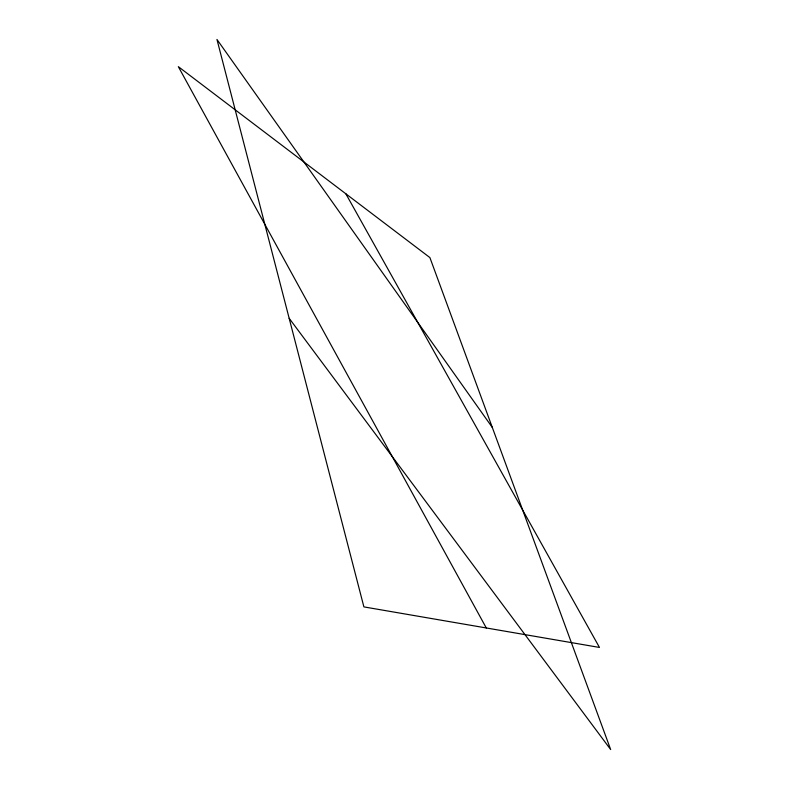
<?xml version="1.0" encoding="UTF-8"?>
<svg xmlns="http://www.w3.org/2000/svg" width="789" height="789" viewBox="0 0 789 789"><rect width="100%" height="100%" fill="white"/><g stroke="black" fill="none" stroke-linecap="round" stroke-linejoin="round"><path stroke-width="1.18" d="M289.168 318.312L610.666 749.55L429.897 257.589L178.334 66.661L486.29 627.965M492.306 427.431L216.955 39.45L363.897 606.899L599.472 647.444L345.848 193.798"/></g></svg>
